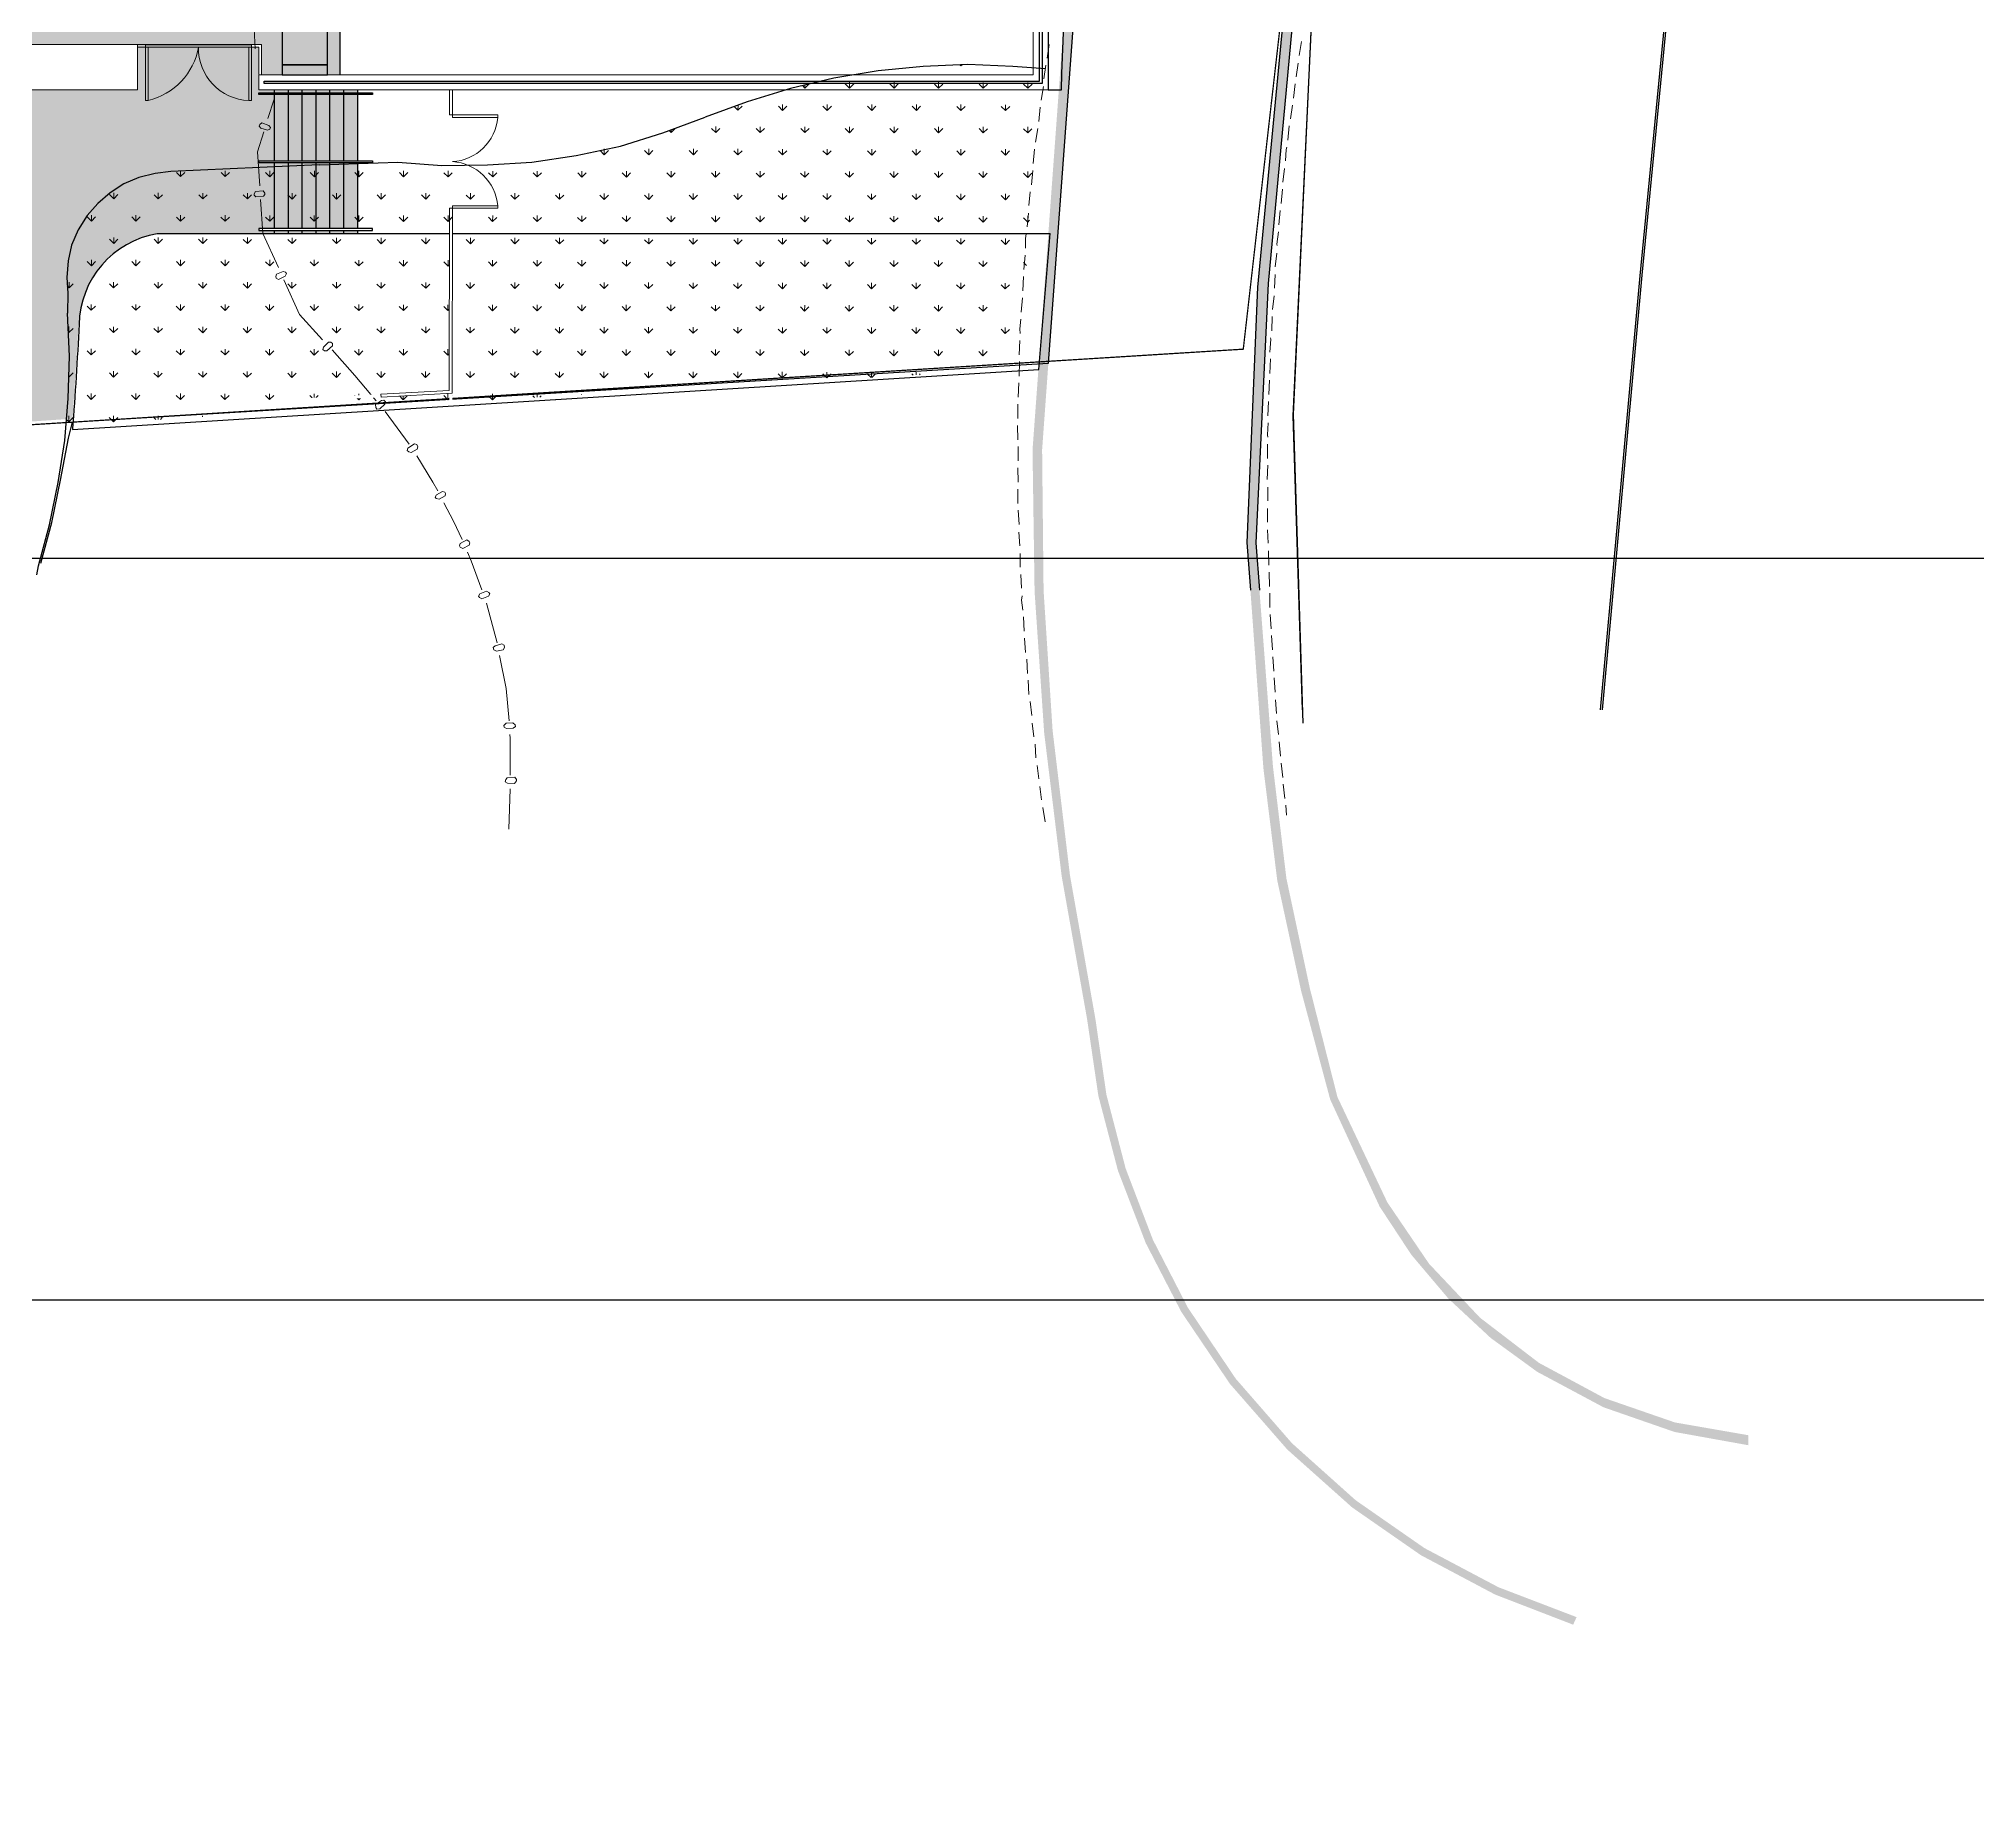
# Model space of a CAD drawing. Header units: inches. Extents: x -11331628 to 26860, y -6840660 to 4773.
# Drawn here: x 14333 to 15870, y -4644 to -3241 of the extents above; entities that cross this region are included whole.
import ezdxf
from ezdxf import colors
from ezdxf.entities.mleader import LeaderData, LeaderLine
from ezdxf.math import Vec2, Vec3

# ---------------------------------------------------------------- set-up
doc = ezdxf.new("R2010")
doc.units = ezdxf.units.IN
doc.header["$LTSCALE"] = 0.5
doc.header["$MEASUREMENT"] = 0
doc.linetypes.add('CENTER', pattern=[2, 1.25, -0.25, 0.25, -0.25])
doc.layers.get('Defpoints').update_dxf_attribs({"color": 140})
for name, color, linetype in [('A-HATH', 9, 'Continuous'), ('A-SITE-PROP-LINE', 7, 'CENTER'), ('DETL-1', 9, 'Continuous'), ('DETL-6', 1, 'Continuous'), ('SECT-1', 9, 'Continuous')]:
    doc.layers.add(name, color=color, linetype=linetype)
doc.layers.add('HATCH', color=253, linetype='Continuous', lineweight=0)
doc.layers.add('TEXT 3', color=41, linetype='Continuous', lineweight=15)
doc.styles.add('TEXT-ITALIC', font='ariali.ttf')

# ---------------------------------------------------------------- blocks, each defined once
blk = doc.blocks.new('ex')
at = {"layer": 'DETL-1', "lineweight": 5, "transparency": 33554559}
h = blk.add_hatch(dxfattribs=at)
h.set_pattern_fill('GRASS', color=256, scale=25, angle=359.94)
h.set_pattern_definition([(89.94000000000001, (-918872.1050187061, -566697.0482644358), (-17.65914782327995, 17.69617184098794), [4.6875, -30.667839075]), (44.94, (-918872.1050187061, -566697.0482644358), (-17.65914782793875, 17.69617184565651), [4.68749999999998, -20.31249999999992]), (134.9400000000001, (-918872.1050187061, -566697.0482644358), (-17.69617184565651, -17.65914782793875), [4.6875, -20.3125])])
h.paths.add_polyline_path([(13944.76495423072, 9978.9908696594), (13946.49121411875, 9999.838807561136), (13946.94387433791, 10016.69618359318), (13947.39653455707, 10033.55355962511), (13946.63694183583, 10050.64255555014), (13945.33003168433, 10095.95035416906), (13946.31090452647, 10109.240975046), (13949.16564611191, 10121.43231498199), (13955.26813269822, 10135.14825200015), (13961.5199473706, 10145.04719270096), (13969.9444706818, 10154.58654936001), (13979.64257645708, 10163.00116261729), (13990.61426676434, 10170.29103739367), (14002.32187176947, 10175.23082881228), (14015.35202864019, 10178.4470306143), (14027.89424187372, 10179.82728402135), (14145.38208821669, 10185.31329766445), (14207.76771089396, 10187.37925676774), (14242.8050100278, 10184.75034749012), (14296.50848661837, 10186.27749621373), (14314.17257628982, 10187.37372228124), (14384.32047872172, 10200.14171492686), (14417.9292883095, 10210.64210664835), (14463.66501056912, 10227.43105720617), (14484.9354003146, 10235.2408879706), (14519.14380132893, 10245.77849008695), (14558.47112641247, 10255.09284371911), (14588.61770232612, 10259.70843230053), (14624.47103622739, 10263.13725312653), (14659.84817935395, 10264.73085502505), (14695.39961437633, 10263.32582886359), (14721.30486753871, 10261.3428279673), (14712.7038737896, 10197.67262019082), (14700.66479175372, 10023.49862348375)])
at = {"layer": 'HATCH', "transparency": 33554559}
h = blk.add_hatch(color=256, dxfattribs=at)
h.dxf.hatch_style = 1
edge = h.paths.add_edge_path()
edge.add_arc((18700504.22073473, -3561631.369366181), 19026195.59655109, 169.1721959884133, 169.1728963111256, ccw=False)
edge.add_line((13047.12442511698, 12591.0847919499), (12924.87562076767, 12583.81827887688))
edge.add_line((12924.87562076767, 12583.81827887688), (12918.41917347183, 12684.42387932521))
edge.add_line((12918.41917347183, 12684.42387932521), (12955.8764249554, 12689.46275507641))
edge.add_line((12955.8764249554, 12689.46275507641), (12955.8764249554, 12703.12107240856))
edge.add_line((12955.8764249554, 12703.12107240856), (13156.3021638343, 12881.90199929015))
edge.add_line((13156.3021638343, 12881.90199929015), (13136.77032485473, 12911.34905150445))
edge.add_line((13136.77032485473, 12911.34905150445), (13122.97192812207, 13133.40236349875))
edge.add_line((13122.97192812207, 13133.40236349875), (12924.14531823456, 13232.29204982641))
edge.add_line((12924.14531823456, 13232.29204982641), (12904.237081586, 13261.92630962753))
edge.add_line((12904.237081586, 13261.92630962753), (12791.3515867317, 13212.59063311764))
edge.add_line((12791.3515867317, 13212.59063311764), (12633.01709580441, 13383.59456626587))
edge.add_line((12633.01709580441, 13383.59456626587), (12535.35716973265, 13319.03767575305))
edge.add_line((12535.35716973265, 13319.03767575305), (12497.8100075584, 13376.94053285359))
edge.add_line((12497.8100075584, 13376.94053285359), (12012.29688951399, 13130.58934674551))
edge.add_line((12012.29688951399, 13130.58934674551), (11943.77471832346, 13229.97107565478))
edge.add_arc((14237.06598037777, 8973.850701413085), 4834.640157514305, 118.3167637950563, 122.655324039758)
edge.add_arc((17847.23012333371, 2841.593031629971), 11948.60594816515, 121.3636017984792, 121.7937479478427)
edge.add_line((11551.95111429396, 12997.31291270542), (11553.64444882046, 9864.166244942233))
edge.add_line((11553.64444882046, 9864.166244942233), (11605.1284383098, 9833.156335381806))
edge.add_arc((10912.97296754119, 10242.59395764468), 804.18801423497, 329.393989043174, 342.2915765814508)
edge.add_line((11679.05595864026, 9997.981584719902), (11755.01638230953, 9968.912967767952))
edge.add_arc((9681.949001378445, 10820.57796373318), 2241.192011237079, 337.6659848086089, 374.5002718027818)
edge.add_arc((6980.737022653229, 19457.81814454436), 9431.322806105274, 301.0958958073821, 307.7889188407133)
edge.add_line((12759.81991063265, 12004.49332626192), (12691.55110441995, 12107.41835565044))
edge.add_arc((247887.4608590392, -274957.1292062758), 371110.7252993863, 129.266009005449, 129.3282315217155, ccw=False)
at = {"layer": 'SECT-1'}
h = blk.add_hatch(dxfattribs=at)
h.set_pattern_fill('AR-CONC', color=252, scale=4.800000000000001)
h.set_pattern_definition([(49.99999999999999, (-11321086.32422631, -6827140.698178919), (34.42848876483617, -3.012102479164565), [3.600000000000001, -39.60000000000001]), (355, (-11321086.32422631, -6827140.698178919), (-6.660064013424002, 36.10522241760058), [2.880000000000001, -31.68000000000001]), (100.45144446, (-11321083.45518562, -6827140.949187431), (27.76842464290138, 33.09311956649422), [3.059529215999987, -33.65482137599982]), (46.18420000000001, (-11321086.32422631, -6827131.098178919), (51.22758387223548, -7.944925478067676), [5.4, -59.40000000000001]), (96.63563549, (-11321082.05526255, -6827131.760257656), (44.86377339236297, 46.75769283717843), [4.589296416000002, -50.48226047999999]), (351.1841639899999, (-11321086.32422631, -6827131.098178919), (44.86377336262912, 46.75769281295953), [4.320000000000002, -47.52000004800001]), (21, (-11321081.52422631, -6827133.49817892), (28.65153850168616, -19.32570675193627), [3.600000000000001, -39.60000000000001]), (326.0000000000001, (-11321081.52422631, -6827133.49817892), (11.67913593223593, 34.80720216224895), [2.88, -31.68]), (71.45144474, (-11321079.13659812, -6827135.108654471), (40.33067408303862, 15.48149533470499), [3.05952912, -33.654821376]), (37.49999999999999, (-11321086.32422631, -6827140.698178919), (0.5836730552299523, 15.97890498390295), [0, -31.29600000000001, 0, -32.16000000000001, 0, -31.80000000000001]), (7.499999999999999, (-11321086.32422631, -6827140.698178919), (12.62733779722314, 18.9317621703533), [0, -18.336, 0, -30.576, 0, -12.12]), (327.5, (-11321097.02822631, -6827140.698178919), (25.62347693627564, -1.082633843250228), [0, -12, 0, -37.44, 0, -49.68000000000001]), (317.5, (-11321101.82822631, -6827140.698178919), (27.99293612843454, 4.805039151951252), [0, -15.6, 0, -24.864, 0, -35.28])])
h.paths.add_polyline_path([(15205.24377369051, 10970.09382108208), (15210.72777368789, 10963.49382107873), (15205.03977368315, 10961.02182108146), (15154.28291292404, 10935.11210863647), (15107.10707094808, 10903.14318549242), (15064.23185736601, 10865.60269836691), (15026.31128098731, 10823.06328135152), (14993.92377369021, 10776.17382108029), (14964.81236406703, 10719.34838902466), (14952.06968677704, 10652.50302286242), (14940.40847176601, 10532.68730262649), (14934.47179251266, 10483.82212257181), (14898.00777368908, 10091.27382108365), (14888.19177368199, 9885.593821082082), (14901.81177368675, 9707.837821081099), (14912.45476918583, 9619.365242742751), (14931.05577368577, 9532.217821078193), (14952.95695643415, 9445.985639202227), (14992.4717736869, 9362.57382108253), (15025.54910955493, 9313.884756292966), (15065.965737057, 9271.091866703522), (15112.68777368878, 9235.289821078819), (15164.69077400592, 9207.319557026778), (15220.49764168923, 9188.026002857652), (15278.67177368988, 9177.905821077344), (15278.86377368783, 9169.937821078864), (15220.22089838897, 9180.487229361017), (15163.93848305856, 9200.04653821588), (15111.39177368869, 9228.137821079981), (15074.47434620288, 9255.004309988399), (15041.03413379108, 9286.092199468803), (15011.5509350906, 9320.955441900347), (14986.44777369042, 9359.093821076494), (14947.19949139197, 9444.048659195942), (14924.0957736886, 9530.357821080652), (14905.19780462523, 9617.826933199358), (14894.21577368592, 9706.637821079981), (14881.14777368595, 9885.7138210794), (14889.5957736886, 10088.14182107877), (14927.25405794297, 10484.12121239659), (14931.27036819709, 10533.1736160459), (14943.30154445683, 10655.22958107833), (14958.99456598152, 10721.94442809914), (14987.91177368824, 10778.76582108047), (15020.56283852373, 10826.53294298221), (15058.8099469683, 10869.94893848133), (15102.07903645848, 10908.36216360312), (15149.7206679779, 10941.19606248551), (15201.01977368359, 10967.957821084)])
h.paths.add_polyline_path([(15206.58777368729, 11149.15782107953), (15202.43577368845, 11154.84582108427), (15199.62777369012, 11153.60982108284), (15136.35142836821, 11132.95267710817), (15075.22222299417, 11106.61195341573), (15016.74945046668, 11074.80710555595), (14961.42027183537, 11037.8031129798), (14928.856100428, 11009.97010348347), (14900.62910934267, 10977.74684090242), (14877.32511778464, 10941.80208252818), (14859.42777368342, 10902.881821079), (14829.90075565045, 10819.56469129008), (14803.44821161692, 10735.22103815321), (14783.02919830483, 10659.92103480529), (14765.75577368502, 10583.8378210811), (14751.16675687869, 10492.39523353037), (14740.98777368207, 10367.65782107953), (14711.13177368333, 9959.153821080741), (14712.76072808829, 9846.902988242735), (14720.35977368717, 9734.897821079758), (14734.28949202512, 9620.896215780456), (14754.40377368693, 9507.821821080339), (14763.32994858091, 9447.060687951562), (14778.8918941534, 9387.651785023329), (14800.90037953396, 9330.317515440103), (14829.08778491531, 9275.755055129346), (14867.71284762313, 9218.56447928567), (14913.11455987682, 9166.590043656346), (14964.5957736886, 9120.629821082395), (15019.16088927266, 9082.726737301615), (15077.85129692321, 9051.59103997406), (15139.83177368631, 9027.665821082708), (15142.57977368225, 9033.641821078774), (15080.59406558153, 9057.358519995403), (15021.92759960433, 9088.390045679924), (14967.43977368538, 9126.281821081233), (14916.87603527782, 9171.542667201538), (14872.29011705433, 9222.702531642099), (14834.3648868679, 9278.977861482468), (14806.61831888472, 9332.820735943322), (14784.97954649207, 9389.395383043033), (14769.71260304105, 9448.011486653988), (14761.00377368842, 9507.953821079624), (14740.81571097028, 9621.873642674465), (14727.04377368753, 9736.74582108092), (14719.88697097179, 9847.915710039255), (14718.73977368613, 9959.309821078372), (14748.60777368684, 10372.60182107967), (14757.81395183046, 10490.93321657721), (14773.23177368854, 10582.99782107752), (14791.00496747074, 10659.57087047007), (14811.77858001281, 10735.38495446723), (14837.9816413476, 10818.65792159439), (14867.11977368881, 10900.94982108083), (14884.63807265935, 10939.11782802716), (14907.47077264179, 10974.36488981341), (14935.1417873307, 11005.95606736727), (14967.07414636304, 11033.23265072313), (15021.80661406656, 11069.82528186944), (15079.62808903036, 11101.31084535253), (15140.06336983581, 11127.43057944235), (15202.61577368815, 11147.96982108038)])
at = {"layer": 'DETL-1'}
for points, elevation in [([(11652.84886910173, 9753.192340902504), (11652.84886910173, 9842.878196801052), (14723.6980822696, 10027.91934532666), (14757.81395183233, 10490.93321657721), (14773.2317736904, 10582.99782107752), (14781.46959472829, 10618.48919561324), (14778.49166807634, 10733.23938840982), (14787.60403177244, 11109.85162956436), (14788.3318208096, 11130.24011542083), (14830.77705216893, 11300.93673700123), (14869.27680381303, 11472.34093074482), (14915.33577369255, 11798.63382108119), (14910.96777369183, 12122.81382108275), (14873.65977368978, 12552.89382108096)], 17.79184173008159), ([(15161.49986267811, 9753.192340902504), (15192.91319030974, 10097.15533912804), (15233.37601429302, 10513.4577287684), (15233.49198608924, 10822.33851136703), (15300.84572844844, 11516.94863834109), (15289.15698764551, 11859.50758108187), (15324.75999285359, 12261.10978109267), (15383.9978578322, 12662.70320973795)], 192.6318417300816), ([(15163.10107812821, 9753.192340902504), (15194.55810084482, 10097.63378231023), (15235.0209248281, 10513.93617195059), (15235.13689662431, 10822.81695454922), (15302.49063898352, 11517.42708152328), (15290.80189818059, 11859.98602426406), (15326.40490338867, 12261.58822427486), (15385.64276836728, 12663.18165292014)], 17.79184173008159), ([(15272.93397836861, 10993.43148188275), (15204.19491083463, 11016.66530474816), (15005.59138715182, 10746.98341499251), (14934.66147541915, 10352.39560048823), (14917.63820493695, 9986.19562335853), (14924.91564353814, 9753.192340902504)], 17.79184173008159), ([(14721.36880004426, 10261.33793404808), (14695.39961437633, 10263.32582886359), (14659.84817935395, 10264.73085502505), (14624.47103622739, 10263.13725312653), (14588.61770232612, 10259.70843230053), (14553.51279039748, 10253.91850259696), (14519.14380132893, 10245.77849008695), (14484.9354003146, 10235.2408879706), (14451.43822092595, 10222.94175733678)], 192.6318417300816), ([(14145.38208821669, 10185.31329766445), (14207.76771089396, 10187.37925676774), (14242.8050100278, 10184.75034749012), (14278.84439694704, 10185.18127014621), (14314.17257628982, 10187.37372228124), (14349.31542753204, 10192.55231581366), (14384.32047872172, 10200.14171492686), (14417.9292883095, 10210.64210664835), (14451.43821828506, 10222.94196660845)], 192.6318417300816), ([(14145.38240779293, 10185.31288406945), (14027.89424187372, 10179.82728402135), (14015.35202864019, 10178.4470306143), (14002.32187176947, 10175.23082881228), (13990.61426676434, 10170.29103739367), (13979.64257645708, 10163.00116261729), (13969.9444706818, 10154.58654936001), (13961.5199473706, 10145.04719270096), (13954.40621799204, 10133.78352143586), (13949.16564611191, 10121.43231498199), (13946.31090452647, 10109.240975046), (13945.33003168433, 10095.95035416906), (13946.1107054413, 10083.37093131622), (13945.87755090519, 10067.73095727985)], 192.6318417300816), ([(13921.49802979859, 9860.018515707277), (13922.85025287533, 9867.325101012764), (13931.66173693488, 9899.724843074851), (13938.59933192187, 9933.223869608533), (13943.73891972479, 9966.599512011795), (13946.49121411875, 9999.838807561136), (13947.39653455707, 10033.55355962511), (13945.87734911471, 10067.73155147506)], 192.6318417300816)]:
    blk.add_lwpolyline(points, dxfattribs=dict(at, elevation=elevation))
at = {"layer": 'DETL-1', "lineweight": 18, "elevation": 192.6318417300816}
for points in [[(14093.21967393145, 10308.90922541351), (14094.58928815854, 10277.14131803711)], [(14109.69577698686, 10237.1977018442), (14104.62876257134, 10221.85962584166)], [(14101.67516782248, 10211.45603332802), (14096.6571195081, 10195.51910727756), (14098.33009514954, 10168.56153655011)], [(14098.99844007261, 10157.79275747498), (14100.67141586085, 10130.83518438279), (14113.14979328223, 10103.95810167031)], [(14117.37907241072, 10094.00009079341), (14129.90641598074, 10066.52415799122), (14147.97201340421, 10046.60279439395)], [(14155.68729770693, 10038.66688997711), (14173.78937526661, 10018.15770200959)], [(14190.65546017311, 9998.162067229328), (14173.78902201747, 10018.15785131725)], [(14216.83345951195, 9963.708292764779), (14197.80794209553, 9989.588974376376)], [(14239.58603993847, 9926.647191085322), (14235.54204578613, 9933.618889391124), (14222.82442890151, 9954.462235915991)], [(14258.80293393807, 9888.174184848489), (14251.87835455846, 9902.76806747639), (14244.36595204085, 9917.325468880175)], [(14274.49776164672, 9848.266881140116), (14265.86557360421, 9871.169434452364), (14263.03249534833, 9878.216280486253)], [(14286.71797089904, 9806.338099244917), (14278.16442729064, 9837.67197670909)], [(14293.78153852475, 9770.108577290834), (14288.54902389456, 9796.231556256702)], [(14295.97954732398, 9744.387097012535), (14293.78141117686, 9770.108301054039)], [(14296.85666847715, 9701.164853939372), (14296.83432277044, 9730.620617202534), (14296.64827436788, 9733.618516778624)], [(14295.89706321092, 9658.430368805472), (14296.9257677941, 9690.34711489587)]]:
    blk.add_lwpolyline(points, dxfattribs=at)
at = {"layer": 'DETL-1', "lineweight": 5, "elevation": 192.6318417300816}
for points in [[(14724.37670579142, 10280.76139871455), (14722.6474315639, 10269.83187975169)], [(14924.42157147472, 10282.95568674412), (14922.69229714779, 10272.02617010433)], [(14721.78315917679, 10264.36124323383), (14720.05315495675, 10253.44348776101)], [(14921.8644538816, 10265.96771787485), (14920.1359091544, 10255.02644479746)], [(14719.83742880306, 10247.41120376769), (14718.10815432944, 10236.48168949252)], [(14919.28266364961, 10249.56829431949), (14918.19017870605, 10238.07640653586)], [(14717.24315244189, 10231.0228070892), (14716.15066626909, 10219.53092034911)], [(14917.32517664981, 10232.61752757098), (14915.59590220355, 10221.68801213294)], [(14715.28566628424, 10214.0720462604), (14713.56887683153, 10203.13150275527)], [(14914.73090028876, 10216.2291308926), (14913.65017183005, 10204.73797266668)], [(14712.7038737896, 10197.67262019082), (14711.61139113883, 10186.18073371384)], [(14912.78595294463, 10199.26745990809), (14912.29800220774, 10197.43151116237), (14911.65625826254, 10188.37515297665)], [(14711.34596783059, 10180.75906086346), (14710.25348230297, 10169.26718249422)], [(14910.82857566475, 10182.31671071814), (14909.69888102982, 10171.4244037448)], [(14709.38847918619, 10163.80830113444), (14708.2587868415, 10152.91599551256)], [(14909.4334586905, 10166.00273332843), (14908.34097372225, 10154.51084666297)], [(14708.03130304566, 10146.882981845), (14706.91263546465, 10136.00315742863)], [(14907.48845777238, 10149.04093974485), (14906.39524308542, 10137.56081071885)], [(14706.04845257554, 10130.53266799979), (14705.67140128367, 10126.90973661764), (14705.55554725494, 10119.07799099822)], [(14906.13071213997, 10132.12746301578), (14904.92659812452, 10122.4343154687), (14905.00101745789, 10121.23515608435)], [(14904.77277066008, 10115.21391456265), (14903.64307602538, 10104.32160758942)], [(14705.28994685397, 10113.65632023598), (14704.19746183857, 10102.16443361231)], [(14703.93203958842, 10096.74276320141), (14703.43913433977, 10085.28808503976)], [(14903.41486334984, 10098.3003575254), (14902.89650484462, 10087.44598981836)], [(14703.17444164722, 10079.854658144), (14702.09298346689, 10068.37525760213)], [(14902.66829221355, 10081.42473975702), (14901.53932720862, 10070.52067513897)], [(14701.82846017644, 10062.94205719436), (14701.11229685598, 10055.08485834538), (14701.33555485584, 10051.48738019267)], [(14901.2739047672, 10065.09900708991), (14900.78099948828, 10053.64433013583)], [(14701.06999234875, 10046.06510027131), (14700.57708698065, 10034.61042331164)], [(14899.91583720859, 10048.18551992258), (14899.99025654184, 10046.98636053834), (14899.42293188811, 10036.730842921)], [(14700.91124437804, 10029.22596256452), (14700.41833912939, 10017.77128440286)], [(14899.7570718445, 10031.34639184112), (14899.26416656581, 10019.89171488693)], [(14700.15364643707, 10012.3378575071), (14699.66074096688, 10000.88318291498)], [(14898.99947387338, 10014.45828799117), (14898.51759545991, 10003.0160959112)], [(14699.39531881627, 9995.461510181129), (14699.50199323226, 9984.044042848916)], [(14898.25290276747, 9997.582669015443), (14897.75999730007, 9986.127994378498)], [(14699.2365707487, 9978.622374752704), (14699.3550019378, 9967.205632337886)], [(14898.09419708312, 9980.743749907757), (14897.48966280729, 9971.087811985337), (14897.6012918071, 9969.289072908978)], [(14699.68988871606, 9961.809418678218), (14699.7840768563, 9950.402980587613)], [(14897.33599601089, 9963.867421050374), (14897.44267038229, 9952.449953715368)], [(14897.77755737942, 9947.053736530994), (14897.28392252835, 9935.61081485141)], [(14699.53114089204, 9944.970278606685), (14699.62532907686, 9933.563840518873)], [(14699.37239252854, 9928.131147952336), (14699.47906701659, 9916.713679460045)], [(14897.65601919181, 9929.6150179748), (14897.72475429446, 9918.808886813982)], [(14699.81322448604, 9911.32921755284), (14700.51947862163, 9899.948958724555)], [(14897.49727112191, 9912.775882590846), (14897.56673597075, 9901.957992627918)], [(14700.29126570277, 9893.927713303528), (14700.96030995293, 9883.14703769207)], [(14897.33832729593, 9895.936489970358), (14898.00737169289, 9885.155811994155)], [(14701.33240705399, 9877.15123376593), (14701.40114240543, 9866.345097872829)], [(14898.37945640014, 9879.160207776637), (14898.48540112478, 9867.754496920905)], [(14701.77323841289, 9860.349311570571), (14702.44228375397, 9849.568618379817)], [(14898.82028812446, 9862.35827969171), (14898.9387190919, 9850.941540846536)], [(14702.8139138119, 9843.584811938861), (14702.43759211953, 9839.95012411946), (14703.52016787554, 9832.204554270538)], [(14899.27287641723, 9845.557081259489), (14899.36779437863, 9834.138883162108)], [(14703.85432460819, 9826.820104231643), (14704.56057867195, 9815.439846563437)], [(14899.70207687906, 9828.754463457437), (14900.40833093991, 9817.374205833701)], [(14704.89546566896, 9810.043629378946), (14705.60099020225, 9798.675127032613)], [(14900.74324379055, 9811.977572054187), (14901.4487682491, 9800.609070912753)], [(14706.53545689393, 9793.316119470102), (14707.24171081077, 9781.935864166524)], [(14901.78365524599, 9795.212853728146), (14902.48917970722, 9783.844352541775)], [(14707.57571106378, 9776.551607312918), (14708.28196512753, 9765.171349644595)], [(14902.82406670702, 9778.448135312814), (14903.5303208426, 9767.067876484412)], [(14709.2155576632, 9759.824100298043), (14710.52139137426, 9748.481052293493)], [(14903.90168790388, 9761.08383608987), (14904.57073215404, 9750.303160478412)], [(14710.89275843554, 9742.497011898951), (14712.14962615931, 9731.752812829734)], [(14904.94209921811, 9744.319120039167), (14906.22247993326, 9733.576379012018)], [(14713.13305899987, 9725.794955177633), (14713.80137379162, 9715.026033728085)], [(14906.59457652756, 9727.580583250783), (14907.88865379846, 9716.236805691318)], [(14714.76129352123, 9709.066719235787), (14716.0416742365, 9698.323978208522)], [(14908.22281134253, 9710.852342579448), (14909.52864509562, 9699.509294622396)], [(14717.00086446592, 9692.37641783087), (14718.26948874371, 9681.63294720387)], [(14909.8628020554, 9694.124840925033), (14911.16863583875, 9682.781791760404)], [(14719.24116502734, 9675.674361154022), (14721.14584872892, 9664.38028162106)], [(14912.1029933565, 9677.42275784973), (14912.58598942027, 9669.639978334242)]]:
    blk.add_lwpolyline(points, dxfattribs=at)
at = {"layer": 'DETL-1', "lineweight": 18, "elevation": 192.6318417300816}
for points in [[(14098.30601513266, 10217.25399351439), (14100.03033487868, 10218.56478185398), (14105.57539072967, 10216.50135008239), (14106.88617911373, 10214.77703033928), (14106.34926227023, 10213.53993173065), (14104.59875978468, 10212.84120912587), (14099.09164316076, 10214.29330467578), (14097.79261125877, 10216.01835402141)], [(14093.90481018493, 10162.27959688711), (14094.99234056912, 10164.15275529672), (14100.98813749043, 10164.52485196309), (14102.28716939254, 10162.79980261757), (14102.36158872579, 10161.60064323345), (14101.24860515687, 10160.32779411825), (14095.25280823555, 10159.95569745189), (14093.97922951818, 10161.08043750287)], [(14111.20902935354, 10096.62651417316), (14111.69698004561, 10098.46246291621), (14116.96981174833, 10100.59535938704), (14118.80649009367, 10100.09565221279), (14119.47975956121, 10098.9454589801), (14118.39222913221, 10097.07230056758), (14113.1566070964, 10094.3398244045), (14111.28344868667, 10095.42735478892)], [(14148.45504018859, 10038.81980349722), (14148.94299088066, 10040.65575224027), (14152.91679068116, 10044.51369805662), (14154.70377332015, 10044.62459745694), (14155.97735199306, 10043.49985740327), (14156.08898099299, 10041.70111832691), (14151.52735793494, 10037.80669248808), (14149.7286188587, 10037.69506348826)], [(14197.91277258141, 9997.40835263166), (14197.43657837118, 9995.573133491147), (14193.46277852621, 9991.715187671994), (14191.06445975773, 9991.566349005378), (14190.39046073224, 9992.728298722934), (14190.24162206574, 9995.126617491529), (14194.85221127231, 9998.422193240658), (14196.6391938666, 9998.53309263818)], [(14223.5771651745, 9961.731445641308), (14223.08921443493, 9959.895496939942), (14218.44141561185, 9957.199500796552), (14216.61722330338, 9957.688181132944), (14215.34364463327, 9958.812921142373), (14215.83159528087, 9960.648869882389), (14221.03073729711, 9963.969169258307), (14222.86668604027, 9963.481218566121)], [(14245.71888226174, 9924.6202034612), (14245.23020201173, 9922.79601120302), (14240.58240314127, 9920.100015101307), (14238.1586311883, 9920.551485729338), (14237.48463216269, 9921.71343544701), (14238.57216254723, 9923.586593856737), (14243.20820493539, 9926.28186035592), (14245.04488328108, 9925.782153181666)], [(14264.97301480252, 9885.547152259322), (14264.48506410743, 9883.711203560983), (14259.2494420743, 9880.978727353322), (14257.37628366469, 9882.066257737744), (14256.70228459194, 9883.228207497094), (14257.19023533162, 9885.064156198343), (14262.4383434072, 9887.78560547885), (14264.29974537677, 9886.697345539513)], [(14280.71661777651, 9845.041131106023), (14279.6290873475, 9843.16797269362), (14274.35552603993, 9841.046832749438), (14272.47134079525, 9842.12187705194), (14271.80909820724, 9843.284556369348), (14272.89662859143, 9845.157714778958), (14278.16946033874, 9847.290611252705), (14280.04261875103, 9846.20308082358)], [(14292.37383584745, 9802.487896414641), (14291.28630550773, 9800.61473800771), (14285.93905438258, 9799.681000915523), (14284.06589597297, 9800.768531299946), (14283.35468732562, 9802.530060712415), (14285.07973667126, 9803.82909261452), (14290.38977804032, 9805.362409393354), (14292.26293644993, 9804.274879009048)], [(14301.06160276962, 9739.899539295402), (14299.34903950579, 9738.589480558228), (14293.95282232141, 9738.254593561222), (14292.07966391448, 9739.342123901057), (14292.00524458111, 9740.541283285296), (14293.69235465765, 9742.451651361473), (14299.08857184215, 9742.78653835848), (14300.98718343625, 9741.098698679642)], [(14301.95105451913, 9696.665830923412), (14300.2632148432, 9694.7672192846), (14294.82978794732, 9695.031911977036), (14292.9573591818, 9696.107685926654), (14293.4445802299, 9697.955391104384), (14294.5700498833, 9699.217213339922), (14300.5658468045, 9699.589310006173), (14301.87663518879, 9697.864990263064)]]:
    blk.add_lwpolyline(points, close=True, dxfattribs=at)
at = {"layer": 'DETL-1'}
for points in [[(14934.47179251638, 10483.82212257181, 126.1758417300816), (14898.00777369094, 10091.27382108365, 128.2518417300816), (14888.19177368571, 9885.593821082082, 129.9198417300816), (14891.06756958683, 9848.06151740416, 129.8032896495324)], [(15205.24377369237, 10970.09382108208, 125.5158417300816), (15201.01977368732, 10967.957821084, 125.5278417300816), (15149.72066797976, 10941.19606248551, 125.6574417300816), (15102.0790364622, 10908.36216360312, 125.7870417300816), (15058.80994697017, 10869.94893848133, 125.9166417300816), (15020.56283852559, 10826.53294298221, 126.0462417300816), (14987.91177369197, 10778.76582108047, 126.1758417300816), (14987.91177369197, 10778.76582108047, 126.1758417300816), (14958.99456598525, 10721.94442809914, 126.2742417300816), (14943.30154446055, 10655.22958107833, 126.3726417300816), (14931.27036819895, 10533.1736160459, 126.5694417300815), (14927.2540579467, 10484.12121239659, 126.2718417300815), (14927.2540579467, 10484.12121239659, 126.2718417300815), (14889.59577369233, 10088.14182107877, 129.1638417300816), (14881.14777368781, 9885.7138210794, 129.8958417300816), (14883.8954355995, 9848.06151740416, 129.7999637203206)], [(15210.72777369161, 10963.49382107873, 125.4318417300816), (15205.03977368687, 10961.02182108146, 125.5038417300816), (15154.2829129259, 10935.11210863647, 125.6142417300816), (15107.10707094994, 10903.14318549242, 125.7246417300816), (15064.23185736974, 10865.60269836691, 125.8350417300816), (15026.31128098917, 10823.06328135152, 125.9454417300816), (14993.92377369394, 10776.17382108029, 126.0558417300815), (14993.92377369394, 10776.17382108029, 126.0558417300815), (14964.8123640689, 10719.34838902466, 126.2454417300816), (14952.0696867789, 10652.50302286242, 126.4350417300816), (14940.40847176787, 10532.68730262649, 126.8142417300816), (14934.47179251638, 10483.82212257181, 126.1758417300816), (14934.47179251638, 10483.82212257181, 126.1758417300816), (14898.00777369094, 10091.27382108365, 128.2518417300816), (14888.19177368571, 9885.593821082082, 129.9198417300816), (14891.06756958683, 9848.06151740416, 129.8032896495324)]]:
    blk.add_polyline3d(points, dxfattribs=at)
blk = doc.blocks.new('qq')
at = {"layer": 'A-HATH', "lineweight": 5, "true_color": 0xf7f281, "transparency": 33554559}
h = blk.add_hatch(color=51, dxfattribs=at)
h.dxf.hatch_style = 1
edge = h.paths.add_edge_path()
edge.add_line((13075.95132359969, 2572.077321383511), (12988.71303758399, 2580.592515783725))
edge.add_arc((9968.387746421247, 2923.366612686234), 3039.713628936885, 351.83877911326925, 353.52525462855635, ccw=False)
edge.add_line((12977.31679342987, 2491.851913038057), (13109.97858541462, 2472.841981163093))
edge.add_line((13109.97858541462, 2472.841981163093), (13094.46998300018, 2365.18576472501))
edge.add_line((13094.46998300018, 2365.18576472501), (13150.75678642261, 2355.774830242321))
edge.add_line((13150.75678642261, 2355.774830242321), (13162.98367244932, 2429.813020389596))
edge.add_line((13162.98367244932, 2429.813020389596), (13253.57865145303, 2415.722198364663))
edge.add_arc((13223.5441834566, 2279.551338324869), 139.4437965339647, -8.129099076197008, 77.5617306694275, ccw=False)
edge.add_arc((12834.57154210416, 2361.98006953181), 536.8231236017925, 339.4615483813264, 349.03088130251365, ccw=False)
edge.add_line((13337.27255151143, 2173.643240487427), (13308.14392893346, 2177.118435429761))
edge.add_line((13308.14392893346, 2177.118435429761), (13298.23971133662, 2118.850780285793))
edge.add_line((13298.23971133662, 2118.850780285793), (13374.611276472, 2124.250927743027))
edge.add_line((13374.611276472, 2124.250927743027), (13406.89037268808, 2169.479987023389))
edge.add_line((13406.89037268808, 2169.479987023389), (13456.57572800493, 2204.78364881686))
edge.add_line((13456.57572800493, 2204.78364881686), (13508.06580765186, 2232.153196981168))
edge.add_line((13508.06580765186, 2232.153196981168), (13559.93227911381, 2251.987279776475))
edge.add_line((13559.93227911381, 2251.987279776475), (13589.25770670002, 2256.725719783448))
edge.add_line((13589.25770670002, 2256.725719783448), (13598.78832833668, 2254.36262384056))
edge.add_line((13598.78832833668, 2254.36262384056), (13609.83348421766, 2245.805577639481))
edge.add_line((13609.83348421766, 2245.805577639481), (13615.82453364706, 2231.2056003753))
edge.add_line((13615.82453364706, 2231.2056003753), (13619.99875368564, 2212.202739322549))
edge.add_line((13619.99875368564, 2212.202739322549), (13623.58565141646, 2182.440763920536))
edge.add_line((13623.58565141646, 2182.440763920536), (13621.99508860301, 2141.209025023496))
edge.add_line((13621.99508860301, 2141.209025023496), (13688.78644517007, 2145.787555495735))
edge.add_line((13688.78644517007, 2145.787555495735), (13693.91413066926, 2226.734939994289))
edge.add_arc((13768.90210885153, 2218.14047990486), 75.47888192132648, 99.93806470585997, 173.4617919703257, ccw=False)
edge.add_line((13755.87569741819, 2292.486792666576), (13914.60180796088, 2292.467271267444))
edge.add_line((13914.60180796088, 2292.467271267444), (13914.60254772793, 2294.982226768721))
edge.add_line((13914.60254772793, 2294.982226768721), (13836.60254689144, 2294.982226768834))
edge.add_line((13836.60254689144, 2294.982226768834), (13836.60254689144, 2296.482226768834))
edge.add_line((13836.60254689144, 2296.482226768834), (13914.64884313887, 2296.538077277351))
edge.add_line((13914.64884313887, 2296.538077277351), (13914.55625064403, 2348.757142338472))
edge.add_line((13914.55625064403, 2348.757142338472), (13837.10254689144, 2348.70129182995))
edge.add_line((13837.10254689144, 2348.70129182995), (13837.10254689145, 2350.173366575689))
edge.add_line((13837.10254689145, 2350.173366575689), (13914.60254689144, 2350.285067592733))
edge.add_line((13914.60254689144, 2350.285067592733), (13914.60254689144, 2402.731782719949))
edge.add_line((13914.60254689144, 2402.731782719949), (13836.60254709784, 2402.731782719949))
edge.add_line((13836.60254709784, 2402.731782719949), (13836.60254689149, 2404.231782719946))
edge.add_line((13836.60254689149, 2404.231782719946), (13914.60254531923, 2404.231782719946))
edge.add_line((13914.60254531923, 2404.231782719946), (13914.60254846365, 2406.4823152714))
edge.add_line((13914.60254846365, 2406.4823152714), (13836.66975861126, 2406.482408213769))
edge.add_line((13836.66975861126, 2406.482408213769), (13836.60253676953, 2440.447866363662))
edge.add_line((13836.60253676953, 2440.447866363662), (13830.60253676952, 2440.447866363671))
edge.add_line((13830.60253676952, 2440.447866363671), (13830.6025364944, 2442.447853983022))
edge.add_line((13830.6025364944, 2442.447853983022), (13740.35255000148, 2442.447853983022))
edge.add_line((13740.35255000148, 2442.447853983022), (13740.60255000148, 2406.317979964964))
edge.add_line((13740.60255000148, 2406.317979964964), (13523.31068256092, 2406.646837801162))
edge.add_arc((13536.49173342136, 2717.21843109027), 310.8511776717605, 181.0073397330316, 267.5697531872205, ccw=False)
edge.add_line((13225.68859740884, 2711.753515290204), (13225.38196540614, 3172.039471575024))
edge.add_line((13225.38196540614, 3172.039471575024), (13225.45278479129, 3371.913554872897))
edge.add_line((13225.45278479129, 3371.913554872897), (13225.45278479129, 3767.986885314375))
edge.add_arc((13284.84784168795, 4455.781911676245), 690.3548153463424, 249.1865682362481, 265.06442427220475, ccw=False)
edge.add_arc((11683.88224575028, 3268.075005310793), 1460.146316043865, 4.077822436711813, 21.80640749945468, ccw=False)
edge.add_line((13140.3320303138, 3371.907992850165), (13140.3320303138, 2970.501117786733))
edge.add_line((13140.3320303138, 2970.501117786733), (13078.82835838282, 2970.501117786733))
edge.add_line((13078.82835838282, 2970.501117786733), (13068.35560168467, 2970.501117786733))
edge.add_line((13068.35560168467, 2970.501117786733), (13067.9754951466, 2993.550953828837))
edge.add_line((13067.9754951466, 2993.550953828837), (13012.21262794665, 2992.39051334885))
edge.add_line((13012.21262794665, 2992.39051334885), (13011.7147713951, 2956.622344234367))
edge.add_line((13011.7147713951, 2956.622344234367), (13011.07051867015, 2908.344320445662))
edge.add_line((13011.07051867015, 2908.344320445662), (13009.74071266015, 2883.273500275673))
edge.add_line((13009.74071266015, 2883.273500275673), (13065.57601246821, 2880.581592792054))
edge.add_line((13065.57601246821, 2880.581592792054), (13066.19391352266, 2899.573177247648))
edge.add_line((13066.19391352266, 2899.573177247648), (13077.78602902127, 2898.958095834698))
edge.add_line((13077.78602902127, 2898.958095834698), (13140.58203031369, 2898.958095834698))
edge.add_line((13140.58203031369, 2898.958095834698), (13140.58203031369, 2654.47666810056))
edge.add_arc((13050.01030059001, 2658.970934380951), 90.68316632395008, 286.62234983096255, 357.1592520413373, ccw=False)
at = {"layer": 'A-HATH', "true_color": 0xf7f281, "transparency": 33554559}
h = blk.add_hatch(color=51, dxfattribs=at)
h.dxf.hatch_style = 1
edge = h.paths.add_edge_path()
edge.add_line((14282.46283389537, 3135.539471576843), (13976.61030285599, 3135.539471576802))
edge.add_arc((13979.887054382, 3214.768991657352), 79.29725060024063, 180.6030469286995, 267.6317274219738, ccw=False)
edge.add_line((13900.59419597136, 3213.934391256884), (13900.57121747479, 3319.434362434311))
edge.add_line((13900.57121747479, 3319.434362434311), (13225.45278479129, 3319.434597717953))
edge.add_line((13225.45278479129, 3319.434597717953), (13225.25953809191, 3159.444694279926))
edge.add_line((13225.25953809191, 3159.444694279926), (13309.38196540614, 3159.434389775965))
edge.add_line((13309.38196540614, 3159.434389775965), (13309.38196540614, 3123.434389777181))
edge.add_line((13309.38196540614, 3123.434389777181), (13261.38196540614, 3123.434389777181))
edge.add_line((13261.38196540614, 3123.434389777181), (13261.63196540618, 2717.697853984847))
edge.add_arc((13535.93387057599, 2716.746222363873), 274.303555905733, 179.8012253806632, 270.3546956877958)
edge.add_line((13537.63196540618, 2442.447922594301), (13838.6025274494, 2442.447785375381))
edge.add_line((13838.6025274494, 2442.447785375381), (13838.60251890323, 2418.482406091638))
edge.add_line((13838.60251890323, 2418.482406091638), (13900.59405398678, 2418.482319512363))
edge.add_line((13900.59405398678, 2418.482319512363), (13900.59419364041, 2518.475572581399))
edge.add_arc((13979.88705438199, 2519.309951496258), 79.29725060023725, 92.36827257803031, 180.6028868866647, ccw=False)
edge.add_line((13976.61030285598, 2598.539471576803), (14282.46283389538, 2598.539471576803))
edge.add_line((14282.46283389538, 2598.539471576803), (14282.46283389537, 3135.539471576843))
h.paths.add_polyline_path([(13682.46097128917, 2607.434389777178), (13418.46097128917, 2607.434389777178), (13418.46097128917, 3159.434389777181), (13682.46097128917, 3159.43438977718)], flags=16)
edge = h.paths.add_edge_path(flags=16)
edge.add_arc((13754.46097128916, 2629.746513332963), 24, 0, 360)
edge = h.paths.add_edge_path(flags=16)
edge.add_arc((13753.67038410879, 3136.736778415066), 24, 0, 360)
edge = h.paths.add_edge_path(flags=16)
edge.add_arc((13346.46097128916, 2631.434389775965), 24, 0, 360)
edge = h.paths.add_edge_path(flags=16)
edge.add_arc((13346.46097128916, 3135.434389775967), 24, 0, 360)

msp = doc.modelspace()

# ---------------------------------------------------------------- block references
at = {"layer": 'DETL-1'}
msp.add_blockref('ex', (409.6619919969687, -13525.76028504159, 28.28571540478592), dxfattribs=at)

# ---------------------------------------------------------------- next in the draw order: leaders
at = {"layer": 'TEXT 3'}
ml = msp.add_multileader_mtext('Standard', dxfattribs=at)
ml.set_content("ZONE  VE (ELEV. 11.00') ", color=256, style='TEXT-ITALIC')
ml.set_leader_properties()
ml.build(insert=Vec2(0, 0))
ml.multileader.update_dxf_attribs({"leader_type": 2, "text_left_attachment_type": 2, "text_right_attachment_type": 2, "dogleg_length": 0.075, "arrow_head_size": 1.6, "scale": 40})
ctx = ml.context
ctx.base_point, ctx.scale, ctx.char_height, ctx.arrow_head_size, ctx.landing_gap_size, ctx.plane_origin, ctx.plane_x_axis, ctx.plane_y_axis = Vec3(24962.79203120684, -19852.13027509757), 40, 2.4, 1.6, 0, Vec3(25012.47585283669, -19773.61800601579), Vec3(0.08715574274765803, 0.9961946980917455), Vec3(-0.9961946980917455, 0.08715574274765803)
ctx.left_attachment, ctx.right_attachment = 2, 2
notes = []
notes.append((ctx, [(0, (0, 0, 0), (0, 0), (1, 0), 1, [])]))
ctx.mtext.insert, ctx.mtext.text_direction, ctx.mtext.rotation, ctx.mtext.flow_direction = Vec3(24961.22475736537, -19851.99315640378), Vec3(0.08715574274765803, 0.9961946980917455), 1.48352986419518, 5
ctx.mtext.has_bg_fill, ctx.mtext.bg_color, ctx.mtext.bg_scale_factor, ctx.mtext.bg_transparency, ctx.mtext.use_window_bg_color = 1, -1027028792, 1.5, 0, 1
for ctx, leaders in notes:
    for number, flags, end, landing, length, lines in leaders:
        leader = LeaderData()
        leader.index, (leader.has_last_leader_line, leader.has_dogleg_vector, leader.attachment_direction) = number, flags
        leader.last_leader_point, leader.dogleg_vector, leader.dogleg_length = Vec3(end), Vec3(landing), length
        for number, points, colour, breaks in lines:
            line = LeaderLine()
            line.index, line.vertices, line.color, line.breaks = number, Vec3.list(points), colors.encode_raw_color(colour), breaks
            leader.lines.append(line)
        ctx.leaders.append(leader)

# ---------------------------------------------------------------- next in the draw order: linework, layer by layer
at = {"layer": 'A-SITE-PROP-LINE', "const_width": 1, "elevation": 209.1335270908522}
msp.add_lwpolyline([(15068.35435210512, 271.3730938788558), (15101.09687223657, -328.3244322988685), (15400.53957633114, -312.1355051019709), (15481.33405814319, -1791.931522026984), (15287.91229177673, -3486.691114801313), (12625.78961832256, -3652.626899112783)], dxfattribs=at)
at = {"layer": 'Defpoints'}
msp.add_lwpolyline([(16059.96493952686, 367.3730937074179), (11673.82656713339, 367.3730937074197), (11673.82656713339, -4240.626898062598), (18585.82655478844, -4240.626898062599), (18585.82655478844, 367.3730937074179), (16059.96493952686, 367.3730937074179)], dxfattribs=at)
msp.add_lwpolyline([(11961.82656661897, 271.3730938788503), (18489.82655495984, 271.3730938788503), (18489.82655495984, -3652.626899112782), (11961.82656661897, -3652.626899112775)], close=True, dxfattribs=at)
at = {"layer": 'DETL-6', "color": 1, "lineweight": 5, "true_color": 0xeb0000}
for points, elevation in [([(14583.77251373536, -2380.179296919948), (15121.32245560678, -2380.172650819201), (15121.32319292845, -3269.125490624742), (14507.39308250883, -3269.124633191163), (14507.39306574926, -3281.124633191142), (15133.32320288045, -3281.124114027652), (15133.32244565366, -2368.172647315295), (14571.38473701257, -2368.172650818952), (14571.38473189817, -2380.172650818957), (14583.77251373536, -2380.179296919948)], 65.24105489467217), ([(14419.39307824803, -3247.159199096151), (14499.39307309607, -3247.15918809118)], 215.0255421128598), ([(14509.39307269634, -3247.159175710537), (14509.39307269634, -3245.159175710537), (14501.39307269634, -3245.159175710535), (14501.39307269634, -3247.159175710533), (14507.39307269634, -3247.159175710536), (14507.39304271702, -3268.624633191109)], 215.0255421128598), ([(14509.39307269634, -3247.159178503798), (14509.39304271702, -3268.624635984368)], 215.0255421128598)]:
    msp.add_lwpolyline(points, dxfattribs=dict(at, elevation=elevation))
at = {"layer": 'DETL-6', "color": 1, "true_color": 0xeb0000}
for points, elevation in [([(15128.32245560678, -2373.170363935065), (15128.32245560677, -3276.124807302761), (14511.39307552544, -3276.124807302761), (14511.39307552543, -3274.124807302765), (15126.32245560678, -3274.124807302762), (15126.32245560678, -2375.170347850399), (14575.77432739661, -2375.170347850398), (14575.77432881161, -2373.174953787515), (15128.32245560678, -2373.174953787517)], 65.24105489467217), ([(15682.71490764373, -2530.875754762442), (15613.97584010974, -2507.641931897027), (15415.37231642694, -2777.323821652679), (15344.44240469427, -3171.911636156964), (15327.41913421207, -3538.111613286662), (15335.07245815266, -3783.14969572064)], 215.0255421128598), ([(14417.39307824803, -3245.159188091182), (14501.39307269634, -3245.159175710535)], 215.0255421128598), ([(14525.66503431695, -3269.124774164768), (14561.66503431695, -3269.124774164772), (14561.66503431695, -3261.12477416477), (14525.66503431695, -3261.124774164768), (14525.66503431695, -3269.124774164768)], 65.24105489467217), ([(14519.39308281826, -3281.124649957414), (14519.39308281826, -3283.375259354258)], 178.4717067330915), ([(14519.39308281826, -3284.875259354254), (14519.39308281826, -3337.377824989993)], 178.4717067330915), ([(14530.39308281826, -3281.124665326452), (14530.39308281826, -3283.375259354258)], 178.4717067330915), ([(14530.39308281826, -3284.875259354259), (14530.39308281826, -3337.377824989993)], 178.4717067330915), ([(14541.39308281826, -3281.124680695601), (14541.39308281826, -3283.375259354257)], 178.4717067330915), ([(14541.39308281826, -3284.875259354254), (14541.39308281826, -3337.377824989995)], 178.4717067330915), ([(14552.39308281826, -3281.124696064634), (14552.39308281826, -3283.375259354258)], 178.4717067330915), ([(14552.39308281827, -3284.875259354257), (14552.39308281826, -3337.377824989991)], 178.4717067330915), ([(14563.39308281826, -3281.124586743203), (14563.39308281826, -3283.375259354253)], 178.4717067330915), ([(14563.39308281826, -3284.875259354251), (14563.39308281826, -3337.377824989989)], 178.4717067330915), ([(14574.39308281826, -3281.124577619502), (14574.39308281826, -3283.375259354254)], 178.4717067330915), ([(14574.39308281826, -3284.875259354251), (14574.39308281826, -3337.377824989991)], 178.4717067330915), ([(14585.39308281826, -3281.124568495801), (14585.39308281826, -3283.375259354254)], 178.4717067330915), ([(14585.39308281826, -3284.875259354251), (14585.39308281826, -3337.377824989993)], 178.4717067330915), ([(14519.39308281826, -3338.877824989994), (14519.39308281826, -3391.124815305428)], 178.4717067330915), ([(14530.39308281826, -3338.877824989995), (14530.39308281826, -3391.124815305428)], 178.4717067330915), ([(14541.39308281826, -3338.877824989991), (14541.39308281826, -3391.124815305425)], 178.4717067330915), ([(14552.39308281826, -3338.877824989995), (14552.39308281826, -3391.124815305425)], 178.4717067330915), ([(14563.39308281827, -3338.877824989994), (14563.39308281826, -3391.124815305424)], 178.4717067330915), ([(14574.39308281826, -3338.877824989991), (14574.39308281826, -3391.124815305424)], 178.4717067330915), ([(14585.39308281826, -3338.877824989991), (14585.39308281826, -3391.124815305424)], 178.4717067330915), ([(14519.39308281826, -3392.624738460035), (14519.39308281826, -3395.131653692865)], 1096.102170048543), ([(14530.39308281826, -3392.624753829072), (14530.39308281826, -3395.133006560332)], 1096.102170048543), ([(14541.39308281827, -3392.624769198226), (14541.39308281826, -3395.134359427792)], 1096.102170048543), ([(14552.39308281826, -3392.624784567257), (14552.39308281826, -3395.135712295252)], 1096.102170048543), ([(14563.39308281827, -3392.624799936408), (14563.39308281826, -3395.137065162711)], 1096.102170048543), ([(14574.39308281826, -3392.62481530544), (14574.39308281826, -3395.138418030176)], 1096.102170048543), ([(14585.39308281826, -3392.624815305443), (14585.39308281826, -3395.138418030176)], 1096.102170048543), ([(15125.90771218786, -3502.789205788995), (15134.88765488608, -3394.957352109232)], 50.73221410621284), ([(14359.39147139074, -3550.487617448328), (15125.90771218786, -3502.789205788995)], 50.73221410621284), ([(14334.34525538772, -3656.428760623684), (14343.15673944728, -3624.029018561601), (14350.09433443426, -3590.529992027916), (14356.2927454773, -3557.154349624656), (14359.39116685745, -3544.487636398651)], 209.1335270908522)]:
    msp.add_lwpolyline(points, dxfattribs=dict(at, elevation=elevation))
for points, elevation in [([(14571.38473189817, -2380.172650818957), (14571.38473189817, -2473.672650819134, 0.3991046142101475), (14647.40083878279, -2552.06757049922), (14953.25336982218, -2552.067570499176), (14953.25336982218, -3089.067570499221), (14647.40083878279, -3089.067570499219, 0.3991046142098796), (14571.38473189817, -3167.462490179229), (14571.38458991358, -3269.12472256366)], 65.24105489467217), ([(14525.66503431695, -3261.124774164768), (14561.66503431695, -3261.12477416477), (14561.66503431695, -3225.124774164772, 0.9999999999999999), (14525.66503431695, -3225.124774164768), (14525.66503431695, -3261.124774164768)], 65.24105489467217), ([(15134.88765488608, -3395.207352109233), (14426.66700201969, -3395.120249502169, 0.3600502489008208), (14364.70466659602, -3467.122102082225)], 50.73221410621284), ([(14364.70466659593, -3466.872102082812, -0.007773741302254067), (14359.39147139062, -3550.4876174481)], 50.73221410621284)]:
    msp.add_lwpolyline(points, format="xyb", dxfattribs=dict(at, elevation=elevation))
msp.add_lwpolyline([(15196.20417048103, -2420.0487424681, 0.3971203877347129), (15133.32244648466, -2368.172647315294), (15133.32244648309, -3281.125507383268), (15143.86759758429, -3281.125498429476, -0.04613564588470446), (15190.27891718718, -2868.435550165857), (15196.20417048103, -2420.0487424681, 0.002184404549727353)], format="xyb", close=True, dxfattribs=at)
at = {"layer": 'DETL-6', "color": 1, "lineweight": 5, "true_color": 0xeb0000, "elevation": 215.0255421128598}
for points in [[(13932.17250133296, -2564.17265229884), (13932.17250133295, -2969.659188091181, 0.4164027915222661), (14208.17250133296, -3245.159188091184), (14411.1430859283, -3245.159188091183), (14411.1430859283, -3281.124633191142), (14208.17250133295, -3281.124633191142, -0.4162287769989627), (13896.17250133296, -2969.65918809118), (13896.17250133295, -2528.172652298847), (13980.17250133296, -2528.172652298843), (13980.17250133295, -2564.172652298841)], [(13932.17250133295, -2564.172652298839), (13932.17250133295, -2969.659188091185, 0.4164027915222661), (14208.17250133295, -3245.159188091182), (14411.14308592829, -3245.159188091182), (14411.14308592829, -3281.124633191141), (14208.17250133295, -3281.124633191142, -0.4162287769989627), (13896.17250133295, -2969.659188091182), (13896.17250133295, -2528.172652298848), (13980.17250133296, -2528.172652298846), (13980.17250133295, -2564.17265229884)]]:
    msp.add_lwpolyline(points, format="xyb", close=True, dxfattribs=at)
for points in [[(14411.14307824803, -3245.159188091182), (14417.39307824803, -3245.159188091182), (14417.39307824803, -3247.159188091182), (14411.14307824803, -3247.159188091183)], [(14417.39307824803, -3247.159188366037), (14417.39307824803, -3289.44256099384), (14419.39307824803, -3289.442560993841), (14419.39307824803, -3247.159188366038)], [(14501.39307242121, -3247.15918809118), (14501.39307824792, -3289.515884743426), (14499.39307824792, -3289.515884743431), (14499.39307242121, -3247.15918809118)], [(14658.39309317786, -3301.000033013936), (14660.75871472182, -3301.000033013938), (14660.75870742417, -3281.12484747184), (14658.39308588022, -3281.124847471843)], [(14660.75871472182, -3301.000033013938), (14696.75871472182, -3300.99990165601), (14696.75871472182, -3302.99990165601), (14660.75871472182, -3303.000033013935)], [(14660.75871472182, -3375.000033013936), (14696.75871472181, -3375.00016437186), (14696.75871472181, -3373.000164371862), (14660.75871472182, -3373.000033013935)]]:
    msp.add_lwpolyline(points, close=True, dxfattribs=at)
at = {"layer": 'DETL-6', "color": 1, "true_color": 0xeb0000}
for points, elevation in [([(14507.39308281827, -3284.875259354251), (14507.39308281826, -3283.375259354255), (14597.39308281826, -3283.375259354255), (14597.39308281826, -3284.875259354255)], 215.0255421128598), ([(14507.39308281826, -3338.877824989989), (14507.39308281827, -3337.377824989991), (14597.39308281826, -3337.377824989996), (14597.39308281826, -3338.877824989992)], 215.0255421128598), ([(14507.39308281826, -3391.124815305422), (14507.39308281826, -3392.624815305425), (14597.39308281826, -3392.624815305426), (14597.39308281826, -3391.124815305425)], 1096.102170048543)]:
    msp.add_lwpolyline(points, close=True, dxfattribs=dict(at, elevation=elevation))
at = {"layer": 'DETL-6', "color": 1, "lineweight": 5, "true_color": 0xeb0000}
for centre, radius, start, end in [((14407.47323360646, -3238.104756917754, 215.0255421128597), 52.70344223704759, 283.0715842353435, 350.1075248476257), ((14500.87534034917, -3248.050529783057, 215.0255421128597), 41.49183971489347, 178.7690656531907, 267.9527194313295), ((14658.53678119101, -3299.700346536297, 825.9825766372658), 38.36408460905694, 273.3202639696503, 355.0661032417802), ((14658.53677808374, -3376.299726672317, 825.9825766372658), 38.36409195771248, 4.93390657484752, 86.67973201864571)]:
    msp.add_arc(centre, radius, start, end, dxfattribs=at)

# ---------------------------------------------------------------- next in the draw order: block references
at = {"layer": 'DETL-1'}
msp.add_blockref('qq', (670.7905359268202, -5687.607042074203), dxfattribs=at)

# ---------------------------------------------------------------- next in the draw order: wipeouts: each hides what was drawn before it
at = {"color": 1, "lineweight": 5, "true_color": 0xeb0000}
msp.add_wipeout([(14658.382078198949, -3389.7096034920387), (14660.747697968489, -3389.711652341506), (14660.62734971393, -3528.666811098329), (14658.26172994439, -3528.6647622488617)], dxfattribs=at).translate(0, 0, 215.0255421128597).dxf.layer = 'DETL-6'

# ---------------------------------------------------------------- next in the draw order: linework, layer by layer
at = {"layer": 'DETL-6', "color": 1, "lineweight": 5, "true_color": 0xeb0000, "elevation": 215.0255421128598}
msp.add_lwpolyline([(14658.26968122798, -3519.484139917385), (14658.39309317787, -3375.000041645742), (14660.75871472182, -3375.000041645743), (14660.63347593405, -3521.593423191192)], dxfattribs=at)

# ---------------------------------------------------------------- next in the draw order: wipeouts: each hides what was drawn before it
at = {"color": 1, "lineweight": 5, "true_color": 0xeb0000}
msp.add_wipeout([(14519.505566765542, -3529.2522562368567), (14519.379606143737, -3526.889991430876), (14658.137696250924, -3519.4911362057505), (14658.263656872727, -3521.853401011732)], dxfattribs=at).translate(0, 0, 215.0255421128597).dxf.layer = 'DETL-6'

# ---------------------------------------------------------------- next in the draw order: linework, layer by layer
at = {"layer": 'DETL-6', "color": 1, "lineweight": 5, "true_color": 0xeb0000, "elevation": 215.0255421128598}
msp.add_lwpolyline([(14660.63347593405, -3521.593423191192), (14604.1771569241, -3524.645343846822), (14604.04915035855, -3522.283188134683), (14658.26968122798, -3519.484139917385)], dxfattribs=at)

doc.saveas('drawing.dxf')
